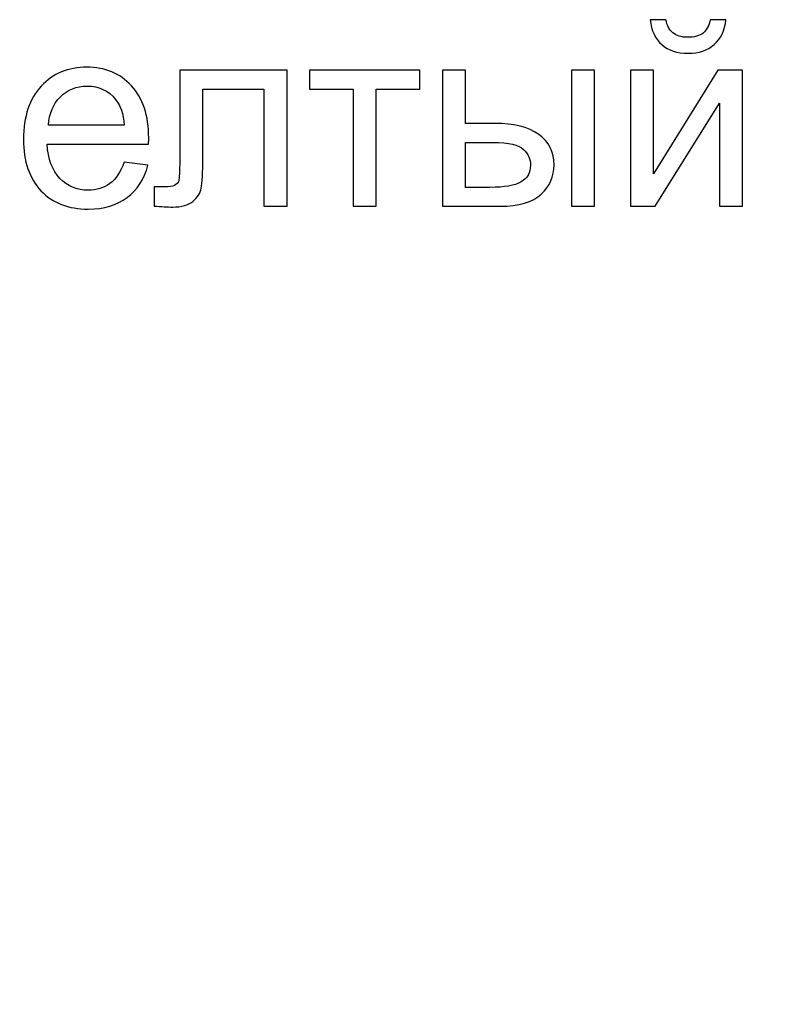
# Model space of a CAD drawing. Header units: millimetres. Extents: x -321 to 337, y -126 to 321.
# Drawn here: x -86.7 to -38.7, y 259.6 to 321.3 of the extents above; entities that cross this region are included whole.
import ezdxf

# ---------------------------------------------------------------- set-up
doc = ezdxf.new("R2010")
doc.units = ezdxf.units.MM
doc.header["$MEASUREMENT"] = 0
doc.layers.add('layer 1', color=7, linetype='Continuous')

msp = doc.modelspace()

# ---------------------------------------------------------------- linework, layer by layer
at = {"layer": 'layer 1', "color": 2}
for points, knots in [([(-43.4298, 321.3235), (-43.4298, 321.3235), (-42.443, 321.3235), (-42.443, 321.3235), (-42.443, 321.3235), (-42.5225, 320.6465), (-42.7692, 320.1257), (-43.1804, 319.7638), (-43.1804, 319.7638), (-43.5916, 319.3993), (-44.1371, 319.2183), (-44.8196, 319.2183), (-44.8196, 319.2183), (-45.5049, 319.2183), (-46.0531, 319.3993), (-46.4616, 319.7583), (-46.4616, 319.7583), (-46.87, 320.1202), (-47.1167, 320.641), (-47.1962, 321.3235), (-47.1962, 321.3235), (-47.1962, 321.3235), (-46.2094, 321.3235), (-46.2094, 321.3235), (-46.2094, 321.3235), (-46.1354, 320.9535), (-45.9846, 320.6766), (-45.7626, 320.4957), (-45.7626, 320.4957), (-45.5405, 320.3121), (-45.239, 320.2216), (-44.8635, 320.2216), (-44.8635, 320.2216), (-44.4276, 320.2216), (-44.0987, 320.3093), (-43.8767, 320.4875), (-43.8767, 320.4875), (-43.6546, 320.6629), (-43.5039, 320.9425), (-43.4298, 321.3235)], [0, 0, 0, 0, 0.0909091, 0.0909091, 0.0909091, 0.0909091, 0.1818182, 0.1818182, 0.1818182, 0.1818182, 0.2727273, 0.2727273, 0.2727273, 0.2727273, 0.3636364, 0.3636364, 0.3636364, 0.3636364, 0.4545455, 0.4545455, 0.4545455, 0.4545455, 0.5454545, 0.5454545, 0.5454545, 0.5454545, 0.6363636, 0.6363636, 0.6363636, 0.6363636, 0.7272727, 0.7272727, 0.7272727, 0.7272727, 0.8181818, 0.8181818, 0.8181818, 0.8181818, 1, 1, 1, 1]), ([(-80.1613, 312.3929), (-80.1613, 312.3929), (-78.6646, 312.1955), (-78.6646, 312.1955), (-78.6646, 312.1955), (-78.8976, 311.3266), (-79.3335, 310.6495), (-79.9694, 310.1698), (-79.9694, 310.1698), (-80.6054, 309.6901), (-81.4167, 309.4489), (-82.4063, 309.4489), (-82.4063, 309.4489), (-83.6508, 309.4489), (-84.6376, 309.8326), (-85.3667, 310.6002), (-85.3667, 310.6002), (-86.0959, 311.3649), (-86.4605, 312.4422), (-86.4605, 313.8265), (-86.4605, 313.8265), (-86.4605, 315.2574), (-86.0932, 316.3703), (-85.3558, 317.1597), (-85.3558, 317.1597), (-84.6184, 317.9519), (-83.6618, 318.3467), (-82.4858, 318.3467), (-82.4858, 318.3467), (-81.3482, 318.3467), (-80.419, 317.9602), (-79.698, 317.1844), (-79.698, 317.1844), (-78.9771, 316.4087), (-78.6153, 315.3177), (-78.6153, 313.9115), (-78.6153, 313.9115), (-78.6153, 313.8265), (-78.618, 313.6977), (-78.6235, 313.5277), (-78.6235, 313.5277), (-78.6235, 313.5277), (-84.9802, 313.5277), (-84.9802, 313.5277), (-84.9802, 313.5277), (-84.9254, 312.593), (-84.6623, 311.8748), (-84.1853, 311.3787), (-84.1853, 311.3787), (-83.7111, 310.8825), (-83.1163, 310.6331), (-82.4063, 310.6331), (-82.4063, 310.6331), (-81.8773, 310.6331), (-81.425, 310.7729), (-81.0522, 311.0525), (-81.0522, 311.0525), (-80.6766, 311.3321), (-80.3806, 311.7789), (-80.1613, 312.3929)], [0, 0, 0, 0, 0.0625, 0.0625, 0.0625, 0.0625, 0.125, 0.125, 0.125, 0.125, 0.1875, 0.1875, 0.1875, 0.1875, 0.25, 0.25, 0.25, 0.25, 0.3125, 0.3125, 0.3125, 0.3125, 0.375, 0.375, 0.375, 0.375, 0.4375, 0.4375, 0.4375, 0.4375, 0.5, 0.5, 0.5, 0.5, 0.5625, 0.5625, 0.5625, 0.5625, 0.625, 0.625, 0.625, 0.625, 0.6875, 0.6875, 0.6875, 0.6875, 0.75, 0.75, 0.75, 0.75, 0.8125, 0.8125, 0.8125, 0.8125, 0.875, 0.875, 0.875, 0.875, 1, 1, 1, 1]), ([(-76.6746, 318.1657), (-76.6746, 318.1657), (-69.9478, 318.1657), (-69.9478, 318.1657), (-69.9478, 318.1657), (-69.9478, 318.1657), (-69.9478, 309.638), (-69.9478, 309.638), (-69.9478, 309.638), (-69.9478, 309.638), (-71.3951, 309.638), (-71.3951, 309.638), (-71.3951, 309.638), (-71.3951, 309.638), (-71.3951, 316.9651), (-71.3951, 316.9651), (-71.3951, 316.9651), (-71.3951, 316.9651), (-75.2273, 316.9651), (-75.2273, 316.9651), (-75.2273, 316.9651), (-75.2273, 316.9651), (-75.2273, 312.7191), (-75.2273, 312.7191), (-75.2273, 312.7191), (-75.2273, 311.7295), (-75.2602, 311.0771), (-75.3232, 310.7592), (-75.3232, 310.7592), (-75.389, 310.4439), (-75.5644, 310.1698), (-75.8522, 309.9341), (-75.8522, 309.9341), (-76.1428, 309.6983), (-76.5595, 309.5805), (-77.1049, 309.5805), (-77.1049, 309.5805), (-77.4421, 309.5805), (-77.8314, 309.6024), (-78.2699, 309.6435), (-78.2699, 309.6435), (-78.2699, 309.6435), (-78.2699, 310.8469), (-78.2699, 310.8469), (-78.2699, 310.8469), (-78.2699, 310.8469), (-77.6367, 310.8469), (-77.6367, 310.8469), (-77.6367, 310.8469), (-77.3379, 310.8469), (-77.1241, 310.877), (-76.9953, 310.9401), (-76.9953, 310.9401), (-76.8665, 311.0004), (-76.7815, 311.0991), (-76.7376, 311.2334), (-76.7376, 311.2334), (-76.6965, 311.3677), (-76.6746, 311.8035), (-76.6746, 312.5409), (-76.6746, 312.5409), (-76.6746, 312.5409), (-76.6746, 318.1657), (-76.6746, 318.1657)], [0, 0, 0, 0, 0.0588235, 0.0588235, 0.0588235, 0.0588235, 0.1176471, 0.1176471, 0.1176471, 0.1176471, 0.1764706, 0.1764706, 0.1764706, 0.1764706, 0.2352941, 0.2352941, 0.2352941, 0.2352941, 0.2941176, 0.2941176, 0.2941176, 0.2941176, 0.3529412, 0.3529412, 0.3529412, 0.3529412, 0.4117647, 0.4117647, 0.4117647, 0.4117647, 0.4705882, 0.4705882, 0.4705882, 0.4705882, 0.5294118, 0.5294118, 0.5294118, 0.5294118, 0.5882353, 0.5882353, 0.5882353, 0.5882353, 0.6470588, 0.6470588, 0.6470588, 0.6470588, 0.7058824, 0.7058824, 0.7058824, 0.7058824, 0.7647059, 0.7647059, 0.7647059, 0.7647059, 0.8235294, 0.8235294, 0.8235294, 0.8235294, 0.8823529, 0.8823529, 0.8823529, 0.8823529, 1, 1, 1, 1]), ([(-68.5416, 318.1657), (-68.5416, 318.1657), (-61.6339, 318.1657), (-61.6339, 318.1657), (-61.6339, 318.1657), (-61.6339, 318.1657), (-61.6339, 316.9651), (-61.6339, 316.9651), (-61.6339, 316.9651), (-61.6339, 316.9651), (-64.364, 316.9651), (-64.364, 316.9651), (-64.364, 316.9651), (-64.364, 316.9651), (-64.364, 309.6298), (-64.364, 309.6298), (-64.364, 309.6298), (-64.364, 309.6298), (-65.8114, 309.6298), (-65.8114, 309.6298), (-65.8114, 309.6298), (-65.8114, 309.6298), (-65.8114, 316.9651), (-65.8114, 316.9651), (-65.8114, 316.9651), (-65.8114, 316.9651), (-68.5416, 316.9651), (-68.5416, 316.9651), (-68.5416, 316.9651), (-68.5416, 316.9651), (-68.5416, 318.1657), (-68.5416, 318.1657)], [0, 0, 0, 0, 0.1111111, 0.1111111, 0.1111111, 0.1111111, 0.2222222, 0.2222222, 0.2222222, 0.2222222, 0.3333333, 0.3333333, 0.3333333, 0.3333333, 0.4444444, 0.4444444, 0.4444444, 0.4444444, 0.5555556, 0.5555556, 0.5555556, 0.5555556, 0.6666667, 0.6666667, 0.6666667, 0.6666667, 0.7777778, 0.7777778, 0.7777778, 0.7777778, 1, 1, 1, 1]), ([(-60.203, 318.1657), (-60.203, 318.1657), (-58.7556, 318.1657), (-58.7556, 318.1657), (-58.7556, 318.1657), (-58.7556, 318.1657), (-58.7556, 314.827), (-58.7556, 314.827), (-58.7556, 314.827), (-58.7556, 314.827), (-56.93, 314.827), (-56.93, 314.827), (-56.93, 314.827), (-55.7376, 314.827), (-54.8221, 314.5968), (-54.1779, 314.1335), (-54.1779, 314.1335), (-53.5337, 313.6703), (-53.213, 313.0316), (-53.213, 312.2174), (-53.213, 312.2174), (-53.213, 311.5047), (-53.4817, 310.8962), (-54.0189, 310.3891), (-54.0189, 310.3891), (-54.5562, 309.882), (-55.4142, 309.6298), (-56.5956, 309.6298), (-56.5956, 309.6298), (-56.5956, 309.6298), (-60.203, 309.6298), (-60.203, 309.6298), (-60.203, 309.6298), (-60.203, 309.6298), (-60.203, 318.1657), (-60.203, 318.1657)], [0, 0, 0, 0, 0.1, 0.1, 0.1, 0.1, 0.2, 0.2, 0.2, 0.2, 0.3, 0.3, 0.3, 0.3, 0.4, 0.4, 0.4, 0.4, 0.5, 0.5, 0.5, 0.5, 0.6, 0.6, 0.6, 0.6, 0.7, 0.7, 0.7, 0.7, 0.8, 0.8, 0.8, 0.8, 1, 1, 1, 1]), ([(-52.1275, 318.1657), (-52.1275, 318.1657), (-50.6802, 318.1657), (-50.6802, 318.1657), (-50.6802, 318.1657), (-50.6802, 318.1657), (-50.6802, 309.6298), (-50.6802, 309.6298), (-50.6802, 309.6298), (-50.6802, 309.6298), (-52.1275, 309.6298), (-52.1275, 309.6298), (-52.1275, 309.6298), (-52.1275, 309.6298), (-52.1275, 318.1657), (-52.1275, 318.1657)], [0, 0, 0, 0, 0.2, 0.2, 0.2, 0.2, 0.4, 0.4, 0.4, 0.4, 0.6, 0.6, 0.6, 0.6, 1, 1, 1, 1]), ([(-48.4297, 318.1657), (-48.4297, 318.1657), (-46.9824, 318.1657), (-46.9824, 318.1657), (-46.9824, 318.1657), (-46.9824, 318.1657), (-46.9824, 311.6555), (-46.9824, 311.6555), (-46.9824, 311.6555), (-46.9824, 311.6555), (-42.9611, 318.1657), (-42.9611, 318.1657), (-42.9611, 318.1657), (-42.9611, 318.1657), (-41.4069, 318.1657), (-41.4069, 318.1657), (-41.4069, 318.1657), (-41.4069, 318.1657), (-41.4069, 309.6298), (-41.4069, 309.6298), (-41.4069, 309.6298), (-41.4069, 309.6298), (-42.8542, 309.6298), (-42.8542, 309.6298), (-42.8542, 309.6298), (-42.8542, 309.6298), (-42.8542, 316.0989), (-42.8542, 316.0989), (-42.8542, 316.0989), (-42.8542, 316.0989), (-46.87, 309.6298), (-46.87, 309.6298), (-46.87, 309.6298), (-46.87, 309.6298), (-48.4297, 309.6298), (-48.4297, 309.6298), (-48.4297, 309.6298), (-48.4297, 309.6298), (-48.4297, 318.1657), (-48.4297, 318.1657)], [0, 0, 0, 0, 0.0909091, 0.0909091, 0.0909091, 0.0909091, 0.1818182, 0.1818182, 0.1818182, 0.1818182, 0.2727273, 0.2727273, 0.2727273, 0.2727273, 0.3636364, 0.3636364, 0.3636364, 0.3636364, 0.4545455, 0.4545455, 0.4545455, 0.4545455, 0.5454545, 0.5454545, 0.5454545, 0.5454545, 0.6363636, 0.6363636, 0.6363636, 0.6363636, 0.7272727, 0.7272727, 0.7272727, 0.7272727, 0.8181818, 0.8181818, 0.8181818, 0.8181818, 1, 1, 1, 1]), ([(-84.898, 314.7119), (-84.898, 314.7119), (-80.1449, 314.7119), (-80.1449, 314.7119), (-80.1449, 314.7119), (-80.2079, 315.4301), (-80.3916, 315.9673), (-80.6903, 316.3264), (-80.6903, 316.3264), (-81.1481, 316.8829), (-81.7457, 317.1625), (-82.4776, 317.1625), (-82.4776, 317.1625), (-83.1409, 317.1625), (-83.6974, 316.9404), (-84.1497, 316.4964), (-84.1497, 316.4964), (-84.5992, 316.0523), (-84.8487, 315.4575), (-84.898, 314.7119)], [0, 0, 0, 0, 0.1666667, 0.1666667, 0.1666667, 0.1666667, 0.3333333, 0.3333333, 0.3333333, 0.3333333, 0.5, 0.5, 0.5, 0.5, 0.6666667, 0.6666667, 0.6666667, 0.6666667, 1, 1, 1, 1]), ([(-58.7556, 310.814), (-58.7556, 310.814), (-57.237, 310.814), (-57.237, 310.814), (-57.237, 310.814), (-56.3242, 310.814), (-55.6691, 310.9264), (-55.2799, 311.1511), (-55.2799, 311.1511), (-54.8879, 311.3759), (-54.6933, 311.7268), (-54.6933, 312.2037), (-54.6933, 312.2037), (-54.6933, 312.5738), (-54.8385, 312.9027), (-55.1264, 313.1933), (-55.1264, 313.1933), (-55.4169, 313.4811), (-56.0556, 313.6264), (-57.0452, 313.6264), (-57.0452, 313.6264), (-57.0452, 313.6264), (-58.7556, 313.6264), (-58.7556, 313.6264), (-58.7556, 313.6264), (-58.7556, 313.6264), (-58.7556, 310.814), (-58.7556, 310.814)], [0, 0, 0, 0, 0.125, 0.125, 0.125, 0.125, 0.25, 0.25, 0.25, 0.25, 0.375, 0.375, 0.375, 0.375, 0.5, 0.5, 0.5, 0.5, 0.625, 0.625, 0.625, 0.625, 0.75, 0.75, 0.75, 0.75, 1, 1, 1, 1])]:
    msp.add_open_spline(points, degree=3, knots=knots, dxfattribs=at)
at = {"layer": 'layer 1', "color": 250, "lineweight": 9}
for points, knots in [([(-43.4298, 321.3235), (-43.4298, 321.3235), (-42.443, 321.3235), (-42.443, 321.3235), (-42.443, 321.3235), (-42.5225, 320.6465), (-42.7692, 320.1257), (-43.1804, 319.7638), (-43.1804, 319.7638), (-43.5916, 319.3993), (-44.1371, 319.2183), (-44.8196, 319.2183), (-44.8196, 319.2183), (-45.5049, 319.2183), (-46.0531, 319.3993), (-46.4616, 319.7583), (-46.4616, 319.7583), (-46.87, 320.1202), (-47.1167, 320.641), (-47.1962, 321.3235), (-47.1962, 321.3235), (-47.1962, 321.3235), (-46.2094, 321.3235), (-46.2094, 321.3235), (-46.2094, 321.3235), (-46.1354, 320.9535), (-45.9846, 320.6766), (-45.7626, 320.4957), (-45.7626, 320.4957), (-45.5405, 320.3121), (-45.239, 320.2216), (-44.8635, 320.2216), (-44.8635, 320.2216), (-44.4276, 320.2216), (-44.0987, 320.3093), (-43.8767, 320.4875), (-43.8767, 320.4875), (-43.6546, 320.6629), (-43.5039, 320.9425), (-43.4298, 321.3235)], [0, 0, 0, 0, 0.0909091, 0.0909091, 0.0909091, 0.0909091, 0.1818182, 0.1818182, 0.1818182, 0.1818182, 0.2727273, 0.2727273, 0.2727273, 0.2727273, 0.3636364, 0.3636364, 0.3636364, 0.3636364, 0.4545455, 0.4545455, 0.4545455, 0.4545455, 0.5454545, 0.5454545, 0.5454545, 0.5454545, 0.6363636, 0.6363636, 0.6363636, 0.6363636, 0.7272727, 0.7272727, 0.7272727, 0.7272727, 0.8181818, 0.8181818, 0.8181818, 0.8181818, 1, 1, 1, 1]), ([(-80.1613, 312.3929), (-80.1613, 312.3929), (-78.6646, 312.1955), (-78.6646, 312.1955), (-78.6646, 312.1955), (-78.8976, 311.3266), (-79.3335, 310.6495), (-79.9694, 310.1698), (-79.9694, 310.1698), (-80.6054, 309.6901), (-81.4167, 309.4489), (-82.4063, 309.4489), (-82.4063, 309.4489), (-83.6508, 309.4489), (-84.6376, 309.8326), (-85.3667, 310.6002), (-85.3667, 310.6002), (-86.0959, 311.3649), (-86.4605, 312.4422), (-86.4605, 313.8265), (-86.4605, 313.8265), (-86.4605, 315.2574), (-86.0932, 316.3703), (-85.3558, 317.1597), (-85.3558, 317.1597), (-84.6184, 317.9519), (-83.6618, 318.3467), (-82.4858, 318.3467), (-82.4858, 318.3467), (-81.3482, 318.3467), (-80.419, 317.9602), (-79.698, 317.1844), (-79.698, 317.1844), (-78.9771, 316.4087), (-78.6153, 315.3177), (-78.6153, 313.9115), (-78.6153, 313.9115), (-78.6153, 313.8265), (-78.618, 313.6977), (-78.6235, 313.5277), (-78.6235, 313.5277), (-78.6235, 313.5277), (-84.9802, 313.5277), (-84.9802, 313.5277), (-84.9802, 313.5277), (-84.9254, 312.593), (-84.6623, 311.8748), (-84.1853, 311.3787), (-84.1853, 311.3787), (-83.7111, 310.8825), (-83.1163, 310.6331), (-82.4063, 310.6331), (-82.4063, 310.6331), (-81.8773, 310.6331), (-81.425, 310.7729), (-81.0522, 311.0525), (-81.0522, 311.0525), (-80.6766, 311.3321), (-80.3806, 311.7789), (-80.1613, 312.3929)], [0, 0, 0, 0, 0.0625, 0.0625, 0.0625, 0.0625, 0.125, 0.125, 0.125, 0.125, 0.1875, 0.1875, 0.1875, 0.1875, 0.25, 0.25, 0.25, 0.25, 0.3125, 0.3125, 0.3125, 0.3125, 0.375, 0.375, 0.375, 0.375, 0.4375, 0.4375, 0.4375, 0.4375, 0.5, 0.5, 0.5, 0.5, 0.5625, 0.5625, 0.5625, 0.5625, 0.625, 0.625, 0.625, 0.625, 0.6875, 0.6875, 0.6875, 0.6875, 0.75, 0.75, 0.75, 0.75, 0.8125, 0.8125, 0.8125, 0.8125, 0.875, 0.875, 0.875, 0.875, 1, 1, 1, 1]), ([(-76.6746, 318.1657), (-76.6746, 318.1657), (-69.9478, 318.1657), (-69.9478, 318.1657), (-69.9478, 318.1657), (-69.9478, 318.1657), (-69.9478, 309.638), (-69.9478, 309.638), (-69.9478, 309.638), (-69.9478, 309.638), (-71.3951, 309.638), (-71.3951, 309.638), (-71.3951, 309.638), (-71.3951, 309.638), (-71.3951, 316.9651), (-71.3951, 316.9651), (-71.3951, 316.9651), (-71.3951, 316.9651), (-75.2273, 316.9651), (-75.2273, 316.9651), (-75.2273, 316.9651), (-75.2273, 316.9651), (-75.2273, 312.7191), (-75.2273, 312.7191), (-75.2273, 312.7191), (-75.2273, 311.7295), (-75.2602, 311.0771), (-75.3232, 310.7592), (-75.3232, 310.7592), (-75.389, 310.4439), (-75.5644, 310.1698), (-75.8522, 309.9341), (-75.8522, 309.9341), (-76.1428, 309.6983), (-76.5595, 309.5805), (-77.1049, 309.5805), (-77.1049, 309.5805), (-77.4421, 309.5805), (-77.8314, 309.6024), (-78.2699, 309.6435), (-78.2699, 309.6435), (-78.2699, 309.6435), (-78.2699, 310.8469), (-78.2699, 310.8469), (-78.2699, 310.8469), (-78.2699, 310.8469), (-77.6367, 310.8469), (-77.6367, 310.8469), (-77.6367, 310.8469), (-77.3379, 310.8469), (-77.1241, 310.877), (-76.9953, 310.9401), (-76.9953, 310.9401), (-76.8665, 311.0004), (-76.7815, 311.0991), (-76.7376, 311.2334), (-76.7376, 311.2334), (-76.6965, 311.3677), (-76.6746, 311.8035), (-76.6746, 312.5409), (-76.6746, 312.5409), (-76.6746, 312.5409), (-76.6746, 318.1657), (-76.6746, 318.1657)], [0, 0, 0, 0, 0.0588235, 0.0588235, 0.0588235, 0.0588235, 0.1176471, 0.1176471, 0.1176471, 0.1176471, 0.1764706, 0.1764706, 0.1764706, 0.1764706, 0.2352941, 0.2352941, 0.2352941, 0.2352941, 0.2941176, 0.2941176, 0.2941176, 0.2941176, 0.3529412, 0.3529412, 0.3529412, 0.3529412, 0.4117647, 0.4117647, 0.4117647, 0.4117647, 0.4705882, 0.4705882, 0.4705882, 0.4705882, 0.5294118, 0.5294118, 0.5294118, 0.5294118, 0.5882353, 0.5882353, 0.5882353, 0.5882353, 0.6470588, 0.6470588, 0.6470588, 0.6470588, 0.7058824, 0.7058824, 0.7058824, 0.7058824, 0.7647059, 0.7647059, 0.7647059, 0.7647059, 0.8235294, 0.8235294, 0.8235294, 0.8235294, 0.8823529, 0.8823529, 0.8823529, 0.8823529, 1, 1, 1, 1]), ([(-68.5416, 318.1657), (-68.5416, 318.1657), (-61.6339, 318.1657), (-61.6339, 318.1657), (-61.6339, 318.1657), (-61.6339, 318.1657), (-61.6339, 316.9651), (-61.6339, 316.9651), (-61.6339, 316.9651), (-61.6339, 316.9651), (-64.364, 316.9651), (-64.364, 316.9651), (-64.364, 316.9651), (-64.364, 316.9651), (-64.364, 309.6298), (-64.364, 309.6298), (-64.364, 309.6298), (-64.364, 309.6298), (-65.8114, 309.6298), (-65.8114, 309.6298), (-65.8114, 309.6298), (-65.8114, 309.6298), (-65.8114, 316.9651), (-65.8114, 316.9651), (-65.8114, 316.9651), (-65.8114, 316.9651), (-68.5416, 316.9651), (-68.5416, 316.9651), (-68.5416, 316.9651), (-68.5416, 316.9651), (-68.5416, 318.1657), (-68.5416, 318.1657)], [0, 0, 0, 0, 0.1111111, 0.1111111, 0.1111111, 0.1111111, 0.2222222, 0.2222222, 0.2222222, 0.2222222, 0.3333333, 0.3333333, 0.3333333, 0.3333333, 0.4444444, 0.4444444, 0.4444444, 0.4444444, 0.5555556, 0.5555556, 0.5555556, 0.5555556, 0.6666667, 0.6666667, 0.6666667, 0.6666667, 0.7777778, 0.7777778, 0.7777778, 0.7777778, 1, 1, 1, 1]), ([(-60.203, 318.1657), (-60.203, 318.1657), (-58.7556, 318.1657), (-58.7556, 318.1657), (-58.7556, 318.1657), (-58.7556, 318.1657), (-58.7556, 314.827), (-58.7556, 314.827), (-58.7556, 314.827), (-58.7556, 314.827), (-56.93, 314.827), (-56.93, 314.827), (-56.93, 314.827), (-55.7376, 314.827), (-54.8221, 314.5968), (-54.1779, 314.1335), (-54.1779, 314.1335), (-53.5337, 313.6703), (-53.213, 313.0316), (-53.213, 312.2174), (-53.213, 312.2174), (-53.213, 311.5047), (-53.4817, 310.8962), (-54.0189, 310.3891), (-54.0189, 310.3891), (-54.5562, 309.882), (-55.4142, 309.6298), (-56.5956, 309.6298), (-56.5956, 309.6298), (-56.5956, 309.6298), (-60.203, 309.6298), (-60.203, 309.6298), (-60.203, 309.6298), (-60.203, 309.6298), (-60.203, 318.1657), (-60.203, 318.1657)], [0, 0, 0, 0, 0.1, 0.1, 0.1, 0.1, 0.2, 0.2, 0.2, 0.2, 0.3, 0.3, 0.3, 0.3, 0.4, 0.4, 0.4, 0.4, 0.5, 0.5, 0.5, 0.5, 0.6, 0.6, 0.6, 0.6, 0.7, 0.7, 0.7, 0.7, 0.8, 0.8, 0.8, 0.8, 1, 1, 1, 1]), ([(-52.1275, 318.1657), (-52.1275, 318.1657), (-50.6802, 318.1657), (-50.6802, 318.1657), (-50.6802, 318.1657), (-50.6802, 318.1657), (-50.6802, 309.6298), (-50.6802, 309.6298), (-50.6802, 309.6298), (-50.6802, 309.6298), (-52.1275, 309.6298), (-52.1275, 309.6298), (-52.1275, 309.6298), (-52.1275, 309.6298), (-52.1275, 318.1657), (-52.1275, 318.1657)], [0, 0, 0, 0, 0.2, 0.2, 0.2, 0.2, 0.4, 0.4, 0.4, 0.4, 0.6, 0.6, 0.6, 0.6, 1, 1, 1, 1]), ([(-48.4297, 318.1657), (-48.4297, 318.1657), (-46.9824, 318.1657), (-46.9824, 318.1657), (-46.9824, 318.1657), (-46.9824, 318.1657), (-46.9824, 311.6555), (-46.9824, 311.6555), (-46.9824, 311.6555), (-46.9824, 311.6555), (-42.9611, 318.1657), (-42.9611, 318.1657), (-42.9611, 318.1657), (-42.9611, 318.1657), (-41.4069, 318.1657), (-41.4069, 318.1657), (-41.4069, 318.1657), (-41.4069, 318.1657), (-41.4069, 309.6298), (-41.4069, 309.6298), (-41.4069, 309.6298), (-41.4069, 309.6298), (-42.8542, 309.6298), (-42.8542, 309.6298), (-42.8542, 309.6298), (-42.8542, 309.6298), (-42.8542, 316.0989), (-42.8542, 316.0989), (-42.8542, 316.0989), (-42.8542, 316.0989), (-46.87, 309.6298), (-46.87, 309.6298), (-46.87, 309.6298), (-46.87, 309.6298), (-48.4297, 309.6298), (-48.4297, 309.6298), (-48.4297, 309.6298), (-48.4297, 309.6298), (-48.4297, 318.1657), (-48.4297, 318.1657)], [0, 0, 0, 0, 0.0909091, 0.0909091, 0.0909091, 0.0909091, 0.1818182, 0.1818182, 0.1818182, 0.1818182, 0.2727273, 0.2727273, 0.2727273, 0.2727273, 0.3636364, 0.3636364, 0.3636364, 0.3636364, 0.4545455, 0.4545455, 0.4545455, 0.4545455, 0.5454545, 0.5454545, 0.5454545, 0.5454545, 0.6363636, 0.6363636, 0.6363636, 0.6363636, 0.7272727, 0.7272727, 0.7272727, 0.7272727, 0.8181818, 0.8181818, 0.8181818, 0.8181818, 1, 1, 1, 1]), ([(-84.898, 314.7119), (-84.898, 314.7119), (-80.1449, 314.7119), (-80.1449, 314.7119), (-80.1449, 314.7119), (-80.2079, 315.4301), (-80.3916, 315.9673), (-80.6903, 316.3264), (-80.6903, 316.3264), (-81.1481, 316.8829), (-81.7457, 317.1625), (-82.4776, 317.1625), (-82.4776, 317.1625), (-83.1409, 317.1625), (-83.6974, 316.9404), (-84.1497, 316.4964), (-84.1497, 316.4964), (-84.5992, 316.0523), (-84.8487, 315.4575), (-84.898, 314.7119)], [0, 0, 0, 0, 0.1666667, 0.1666667, 0.1666667, 0.1666667, 0.3333333, 0.3333333, 0.3333333, 0.3333333, 0.5, 0.5, 0.5, 0.5, 0.6666667, 0.6666667, 0.6666667, 0.6666667, 1, 1, 1, 1]), ([(-58.7556, 310.814), (-58.7556, 310.814), (-57.237, 310.814), (-57.237, 310.814), (-57.237, 310.814), (-56.3242, 310.814), (-55.6691, 310.9264), (-55.2799, 311.1511), (-55.2799, 311.1511), (-54.8879, 311.3759), (-54.6933, 311.7268), (-54.6933, 312.2037), (-54.6933, 312.2037), (-54.6933, 312.5738), (-54.8385, 312.9027), (-55.1264, 313.1933), (-55.1264, 313.1933), (-55.4169, 313.4811), (-56.0556, 313.6264), (-57.0452, 313.6264), (-57.0452, 313.6264), (-57.0452, 313.6264), (-58.7556, 313.6264), (-58.7556, 313.6264), (-58.7556, 313.6264), (-58.7556, 313.6264), (-58.7556, 310.814), (-58.7556, 310.814)], [0, 0, 0, 0, 0.125, 0.125, 0.125, 0.125, 0.25, 0.25, 0.25, 0.25, 0.375, 0.375, 0.375, 0.375, 0.5, 0.5, 0.5, 0.5, 0.625, 0.625, 0.625, 0.625, 0.75, 0.75, 0.75, 0.75, 1, 1, 1, 1])]:
    msp.add_open_spline(points, degree=3, knots=knots, dxfattribs=at)
at = {"layer": 'layer 1', "color": 142, "lineweight": 9}
msp.add_open_spline([(-157.1854, 77.4578), (-157.1854, 77.4578), (-157.1854, 74.4578), (-157.1854, 74.4578), (-157.1854, 74.4578), (-157.1854, 74.4578), (-147.1854, 74.4578), (-147.1854, 74.4578), (-147.1854, 74.4578), (-147.1854, 74.4578), (-147.1854, 77.4578), (-147.1854, 77.4578), (-147.1854, 77.4578), (-147.1854, 77.4578), (-67.1854, 77.4578), (-67.1854, 77.4578), (-67.1854, 77.4578), (-67.1854, 77.4578), (-67.1854, 74.4578), (-67.1854, 74.4578), (-67.1854, 74.4578), (-67.1854, 74.4578), (-57.1854, 74.4578), (-57.1854, 74.4578), (-57.1854, 74.4578), (-57.1854, 74.4578), (-57.1854, 77.4578), (-57.1854, 77.4578), (-57.1854, 77.4578), (-57.1854, 77.4578), (-31.7777, 77.4578), (-31.7777, 77.4578), (-31.7777, 77.4578), (-24.3148, 77.6993), (-26.2719, 93.1218), (-34.4099, 94.3078), (-34.4099, 94.3078), (-33.4363, 91.0991), (-32.6006, 86.3569), (-35.9484, 84.8196), (-35.9484, 84.8196), (-50.6278, 80.8802), (-60.8036, 93.6631), (-63.7392, 105.5014), (-63.7392, 105.5014), (-54.6012, 103.2006), (-53.3041, 98.8073), (-38.53, 100.2269), (-38.53, 100.2269), (-30.2505, 101.0222), (-21.9368, 103.9224), (-16.3146, 108.3725), (-16.3146, 108.3725), (-1.2689, 120.2792), (-1.136, 147.0841), (-16.4828, 141.7781), (-16.4828, 141.7781), (-14.235, 139.8866), (-11.7925, 138.4265), (-12.3664, 133.8789), (-12.3664, 133.8789), (-14.7128, 115.2601), (-58.9339, 137.1634), (-64.9492, 154.8288), (-64.9492, 154.8288), (-60.4256, 154.935), (-57.0097, 152.0879), (-49.3964, 152.4799), (-49.3964, 152.4799), (-43.6439, 152.7768), (-38.6728, 154.9958), (-34.9916, 158.0615), (-34.9916, 158.0615), (-27.1051, 164.6267), (-23.0581, 181.3578), (-37.3013, 182.5412), (-37.3013, 182.5412), (-30.9319, 171.6485), (-38.9371, 168.4131), (-48.3647, 172.4701), (-48.3647, 172.4701), (-58.8453, 176.9772), (-75.4361, 193.4061), (-77.9938, 203.1851), (-77.9938, 203.1851), (-73.4916, 202.2877), (-69.5296, 200.5252), (-64.5105, 201.332), (-64.5105, 201.332), (-48.2243, 203.945), (-45.4417, 224.5056), (-58.5318, 227.4487), (-58.5318, 227.4487), (-55.4408, 220.8063), (-55.5672, 219.3576), (-62.4965, 217.7847), (-62.4965, 217.7847), (-71.364, 215.7722), (-79.1757, 224.4714), (-85.3516, 231.6815), (-85.3516, 231.6815), (-91.0573, 238.3126), (-105.5772, 261.485), (-107.1854, 287.4578), (-107.1854, 287.4578), (-108.7935, 261.485), (-123.3135, 238.3126), (-129.0189, 231.6815), (-129.0189, 231.6815), (-135.1948, 224.4714), (-143.0066, 215.7722), (-151.8742, 217.7847), (-151.8742, 217.7847), (-158.8034, 219.3576), (-158.93, 220.8063), (-155.8388, 227.4487), (-155.8388, 227.4487), (-168.9291, 224.5056), (-166.1463, 203.945), (-149.8602, 201.332), (-149.8602, 201.332), (-144.841, 200.5252), (-140.879, 202.2877), (-136.3771, 203.1851), (-136.3771, 203.1851), (-138.9345, 193.4061), (-155.5253, 176.9772), (-166.0059, 172.4701), (-166.0059, 172.4701), (-175.4334, 168.4131), (-183.4388, 171.6485), (-177.0695, 182.5412), (-177.0695, 182.5412), (-191.3127, 181.3578), (-187.2656, 164.6267), (-179.3792, 158.0615), (-179.3792, 158.0615), (-175.6977, 154.9958), (-170.7268, 152.7768), (-164.9742, 152.4799), (-164.9742, 152.4799), (-157.3609, 152.0879), (-153.945, 154.935), (-149.4215, 154.8288), (-149.4215, 154.8288), (-155.4369, 137.1634), (-199.6577, 115.2601), (-202.0043, 133.8789), (-202.0043, 133.8789), (-202.5783, 138.4265), (-200.1358, 139.8866), (-197.8879, 141.7781), (-197.8879, 141.7781), (-213.2347, 147.0841), (-213.1019, 120.2792), (-198.0561, 108.3725), (-198.0561, 108.3725), (-192.4338, 103.9224), (-184.1202, 101.0222), (-175.8406, 100.2269), (-175.8406, 100.2269), (-161.0665, 98.8073), (-159.7695, 103.2006), (-150.6315, 105.5014), (-150.6315, 105.5014), (-153.5669, 93.6631), (-163.7429, 80.8802), (-178.4221, 84.8196), (-178.4221, 84.8196), (-181.77, 86.3569), (-180.9341, 91.0991), (-179.9608, 94.3078), (-179.9608, 94.3078), (-188.0988, 93.1218), (-190.0559, 77.6993), (-182.593, 77.4578), (-182.593, 77.4578), (-182.593, 77.4578), (-157.1854, 77.4578), (-157.1854, 77.4578)], degree=3, knots=[0, 0, 0, 0, 0.0217391, 0.0217391, 0.0217391, 0.0217391, 0.0434783, 0.0434783, 0.0434783, 0.0434783, 0.0652174, 0.0652174, 0.0652174, 0.0652174, 0.0869565, 0.0869565, 0.0869565, 0.0869565, 0.1086957, 0.1086957, 0.1086957, 0.1086957, 0.1304348, 0.1304348, 0.1304348, 0.1304348, 0.1521739, 0.1521739, 0.1521739, 0.1521739, 0.173913, 0.173913, 0.173913, 0.173913, 0.1956522, 0.1956522, 0.1956522, 0.1956522, 0.2173913, 0.2173913, 0.2173913, 0.2173913, 0.2391304, 0.2391304, 0.2391304, 0.2391304, 0.2608696, 0.2608696, 0.2608696, 0.2608696, 0.2826087, 0.2826087, 0.2826087, 0.2826087, 0.3043478, 0.3043478, 0.3043478, 0.3043478, 0.326087, 0.326087, 0.326087, 0.326087, 0.3478261, 0.3478261, 0.3478261, 0.3478261, 0.3695652, 0.3695652, 0.3695652, 0.3695652, 0.3913043, 0.3913043, 0.3913043, 0.3913043, 0.4130435, 0.4130435, 0.4130435, 0.4130435, 0.4347826, 0.4347826, 0.4347826, 0.4347826, 0.4565217, 0.4565217, 0.4565217, 0.4565217, 0.4782609, 0.4782609, 0.4782609, 0.4782609, 0.5, 0.5, 0.5, 0.5, 0.5217391, 0.5217391, 0.5217391, 0.5217391, 0.5434783, 0.5434783, 0.5434783, 0.5434783, 0.5652174, 0.5652174, 0.5652174, 0.5652174, 0.5869565, 0.5869565, 0.5869565, 0.5869565, 0.6086957, 0.6086957, 0.6086957, 0.6086957, 0.6304348, 0.6304348, 0.6304348, 0.6304348, 0.6521739, 0.6521739, 0.6521739, 0.6521739, 0.673913, 0.673913, 0.673913, 0.673913, 0.6956522, 0.6956522, 0.6956522, 0.6956522, 0.7173913, 0.7173913, 0.7173913, 0.7173913, 0.7391304, 0.7391304, 0.7391304, 0.7391304, 0.7608696, 0.7608696, 0.7608696, 0.7608696, 0.7826087, 0.7826087, 0.7826087, 0.7826087, 0.8043478, 0.8043478, 0.8043478, 0.8043478, 0.826087, 0.826087, 0.826087, 0.826087, 0.8478261, 0.8478261, 0.8478261, 0.8478261, 0.8695652, 0.8695652, 0.8695652, 0.8695652, 0.8913043, 0.8913043, 0.8913043, 0.8913043, 0.9130435, 0.9130435, 0.9130435, 0.9130435, 0.9347826, 0.9347826, 0.9347826, 0.9347826, 0.9565217, 0.9565217, 0.9565217, 0.9565217, 1, 1, 1, 1], dxfattribs=at)

doc.saveas('drawing.dxf')
